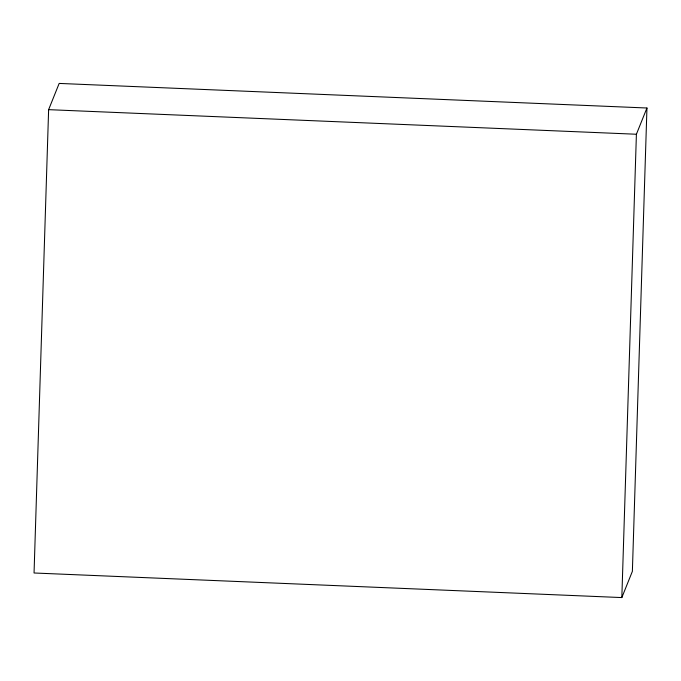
<?xml version="1.0" encoding="UTF-8"?>
<svg xmlns="http://www.w3.org/2000/svg" width="681" height="681" viewBox="0 0 681 681"><rect width="100%" height="100%" fill="white"/><g stroke="black" fill="none" stroke-linecap="round" stroke-linejoin="round"><path stroke-width="1.02" d="M48.623 109.658L34.05 572.993L621.83 597.577L632.377 571.342L646.95 108.007L59.17 83.422L48.623 109.658L636.403 134.242L646.95 108.007M621.83 597.577L636.403 134.242"/></g></svg>
